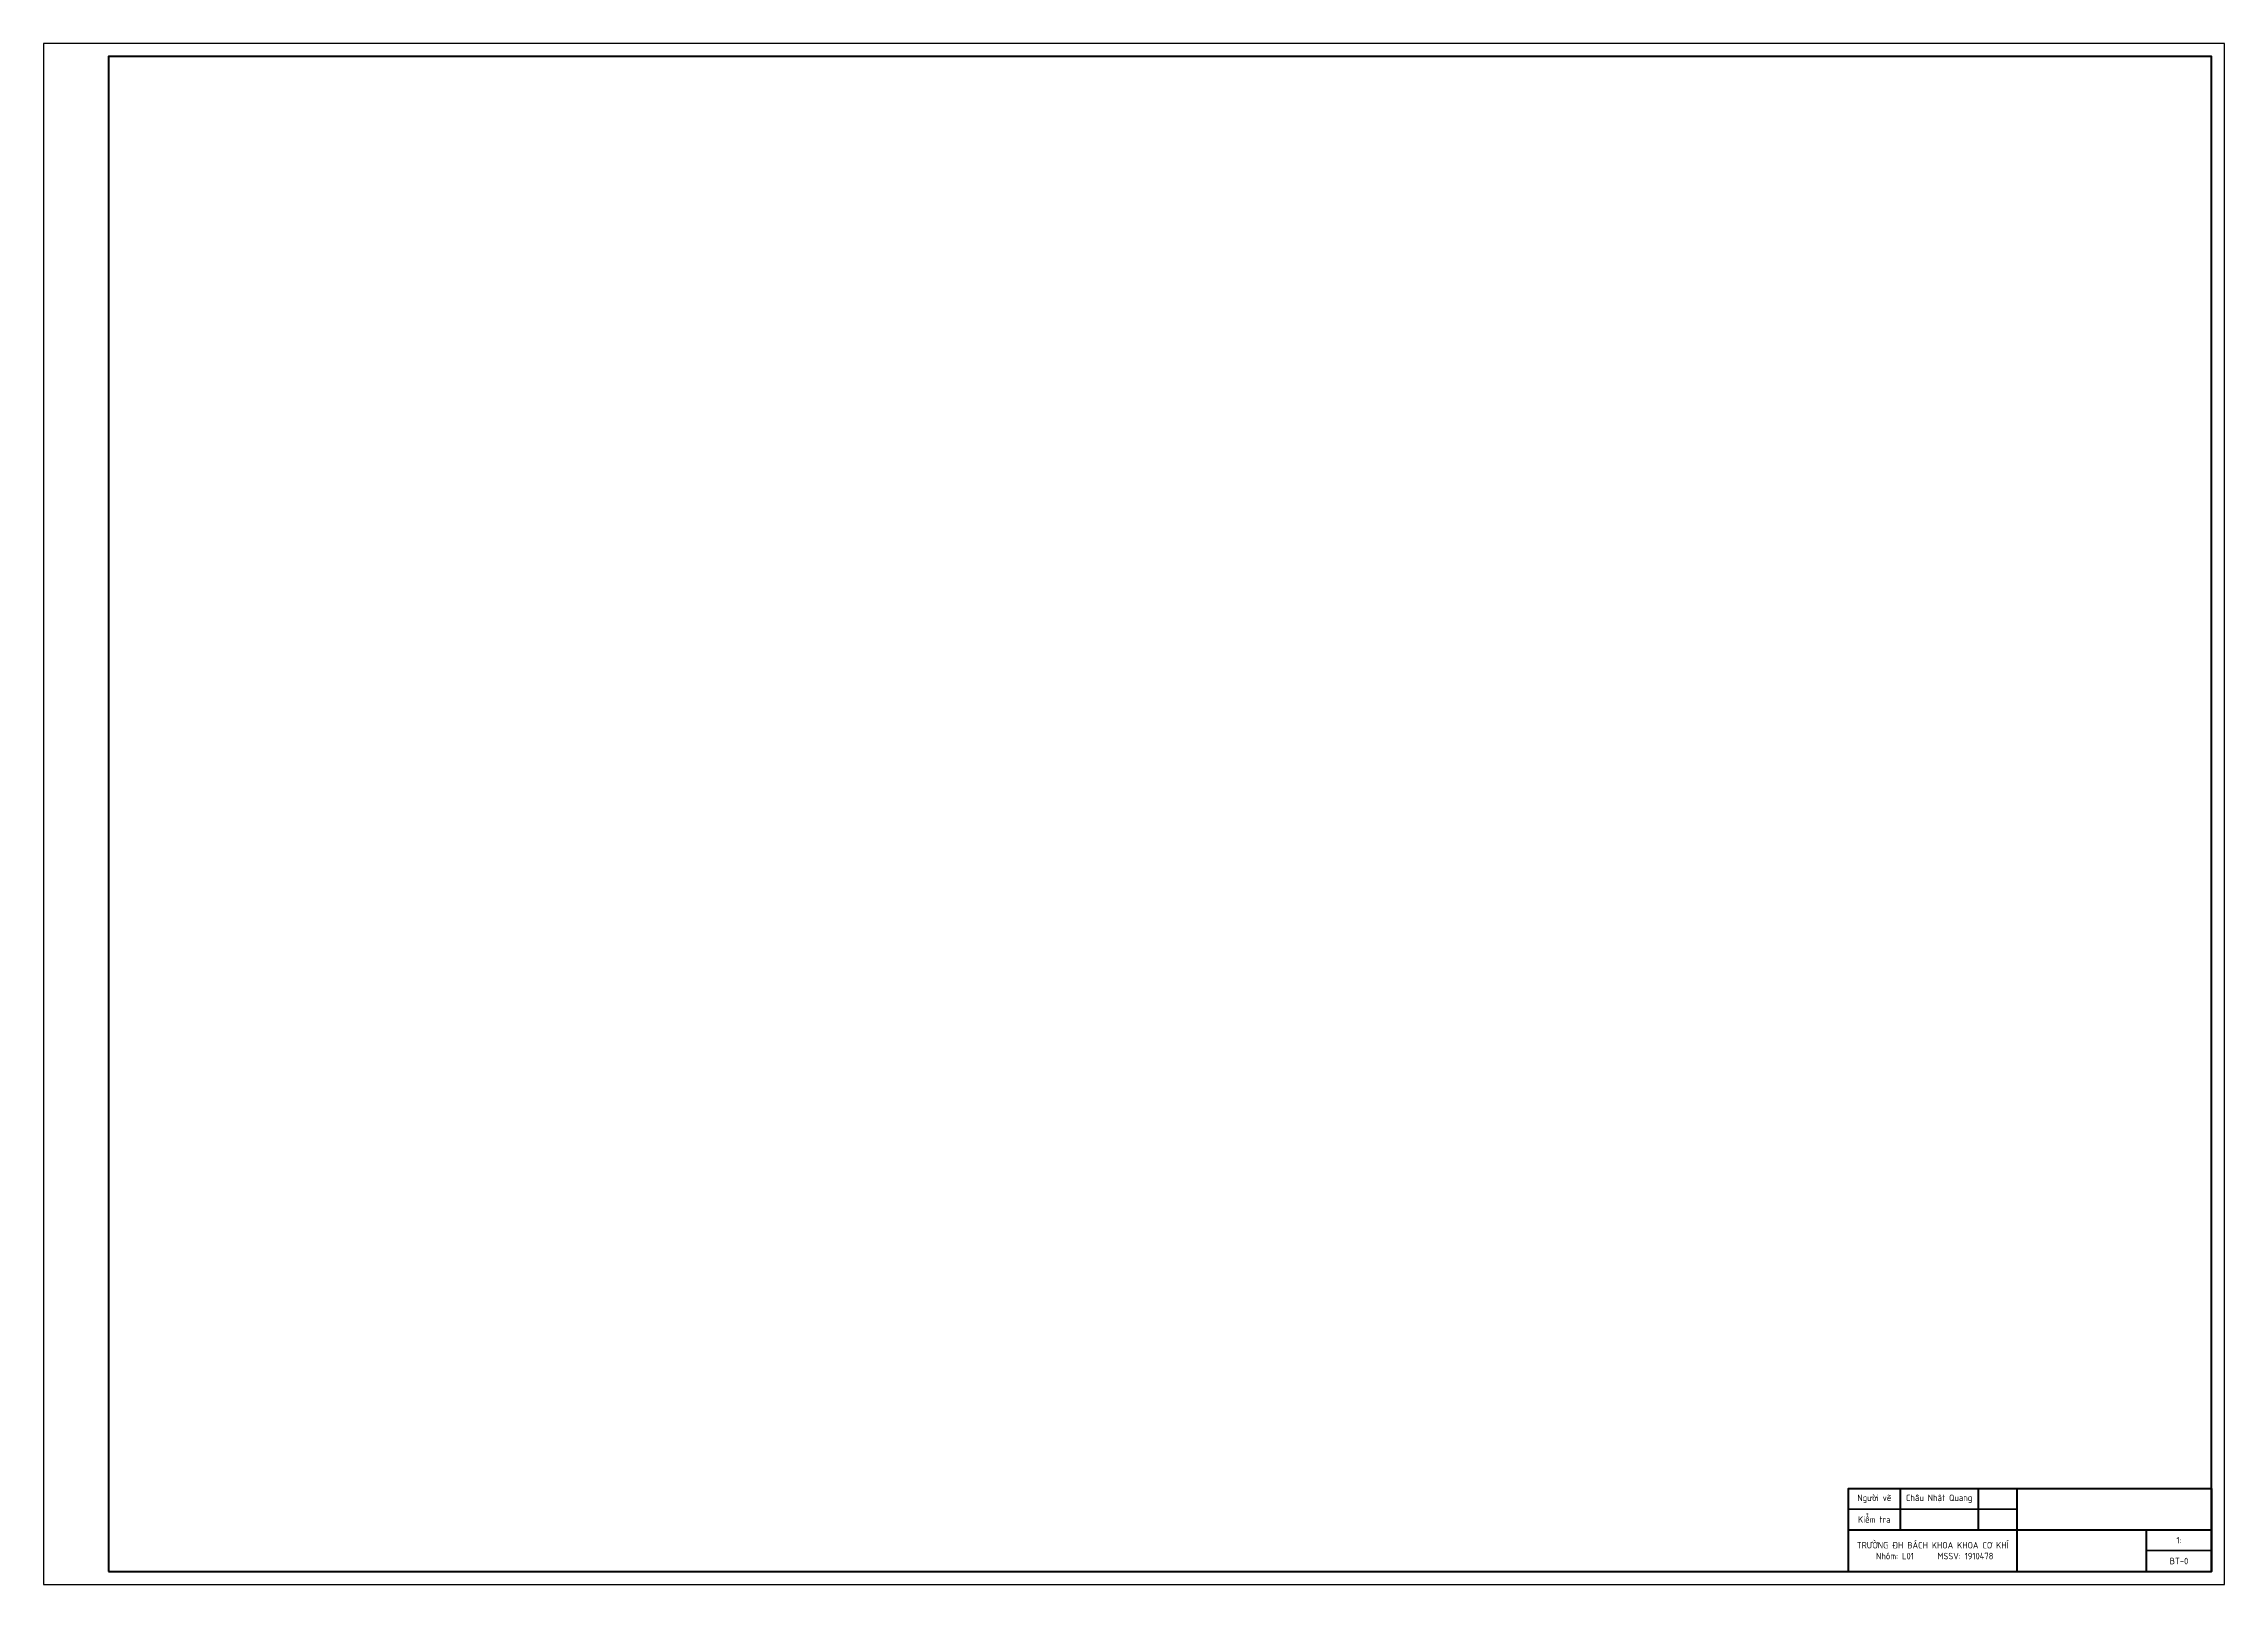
# Paper-space layout 'A1' of a CAD drawing. Header units: millimetres. Extents: x 0 to 841, y 0 to 594.
import ezdxf

# ---------------------------------------------------------------- set-up
doc = ezdxf.new("R2010")
doc.units = ezdxf.units.MM
doc.header["$LTSCALE"] = 0.25
doc.layers.add('Khung mảnh', color=4, linetype='Continuous', lineweight=35)
doc.layers.add('Khung đậm', color=2, linetype='Continuous', lineweight=70)
doc.styles.get("Standard").update_dxf_attribs({"font": ''})
doc.styles.get('Standard').set_extended_font_data('TCVN 7284')

psp = doc.layouts.new('A1')

# ---------------------------------------------------------------- linework, layer by layer
psp.add_lwpolyline([(0, 0), (841, 0), (841, 594), (0, 594)], close=True)
at = {"layer": 'Khung mảnh'}
for p, q in [((696, 29), (761, 29)), ((811, 13), (836, 13))]:
    psp.add_line(p, q, dxfattribs=at)
at = {"layer": 'Khung đậm'}
for p, q in [((716, 37), (716, 21)), ((746, 37), (746, 21)), ((761, 37), (761, 5)), ((696, 21), (836, 21)), ((811, 5), (811, 21))]:
    psp.add_line(p, q, dxfattribs=at)
psp.add_lwpolyline([(25, 5), (836, 5), (836, 589), (25, 589)], close=True, dxfattribs=at)
psp.add_lwpolyline([(696, 5), (696, 37), (836, 37), (836, 5)], dxfattribs=at)

# ---------------------------------------------------------------- texts
at = {"char_height": 2.5}
for s, width, insert, attachment_point in [('Người vẽ', 20, (706, 33), 5), ('Châu Nhật Quang', 30, (731, 33), 5), ('Kiểm tra', 20, (706, 25), 5), ('\\pxqc;TRƯỜNG ĐH BÁCH KHOA KHOA CƠ KHÍ\\P\\pq*;       Nhóm: L01      MSSV: 1910478', 65, (696, 13), 4), ('1:', 25, (823.5, 17), 5), ('BT-0', 25, (823.5, 9), 5)]:
    psp.add_mtext_dynamic_manual_height_columns(s, width=width, gutter_width=12.5, heights=[0], dxfattribs=dict(at, insert=insert, attachment_point=attachment_point))

doc.saveas('drawing.dxf')
